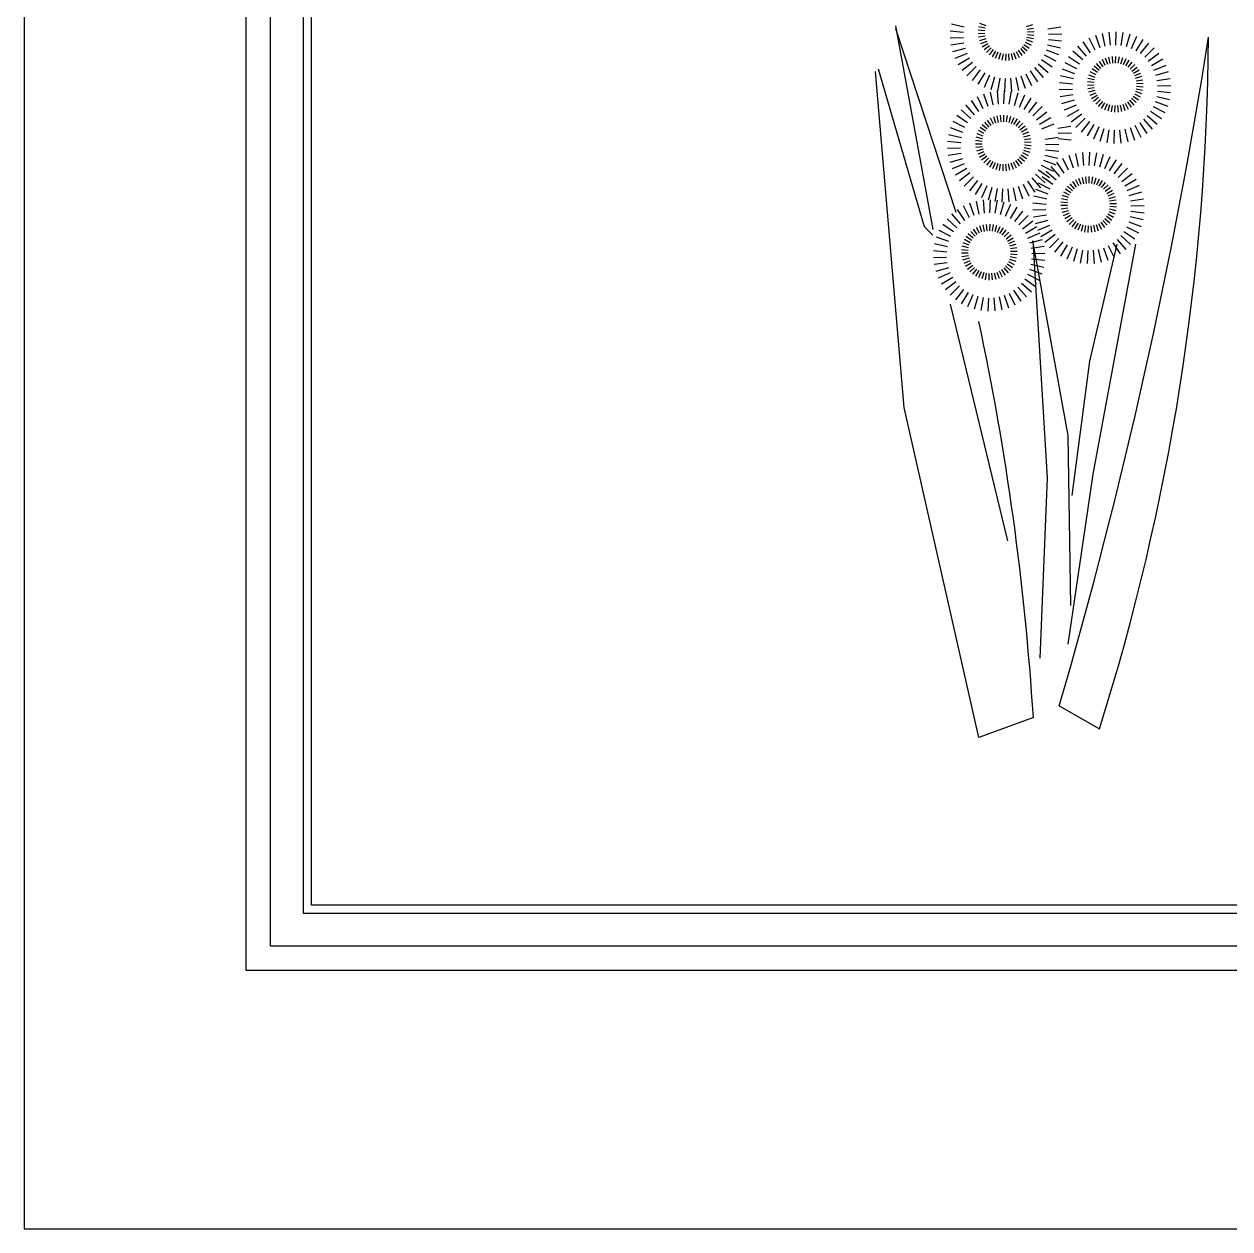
# Model space of a CAD drawing. Header units: millimetres. Extents: x 351279 to 387190, y -1289537 to -1277077.
# Drawn here: x 377467.4 to 377693.1, y -1285967.7 to -1285742.1 of the extents above; entities that cross this region are included whole.
import ezdxf

# ---------------------------------------------------------------- set-up
doc = ezdxf.new("R2010")
doc.units = ezdxf.units.MM
doc.header["$LTSCALE"] = 20
doc.layers.add('INSERT', color=7, linetype='Continuous')
doc.styles.add('ADESK1', font='romans.shx', dxfattribs={"bigfont": 'hztxt'})

# ---------------------------------------------------------------- blocks, each defined once
blk = doc.blocks.new('_G24LRO')
at = {"color": 8}
for p, q in [((-236.82, 225.28), (-229.83, 187.12)), ((-236.82, 224.74), (-225.53, 190.35)), ((-224.1, 223.99), (-226.56, 224.24)), ((-223.95, 224.98), (-226.36, 225.54)), ((-220.1, 223.79), (-221.33, 223.76)), ((-220.09, 224.29), (-221.32, 224.42)), ((-220.01, 224.79), (-221.22, 225.07)), ((-219.88, 225.27), (-221.04, 225.7)), ((-212.3, 225.13), (-211.11, 225.47)), ((-212.19, 224.65), (-210.96, 224.83)), ((-212.14, 223.65), (-210.91, 223.52)), ((-212.13, 224.15), (-210.89, 224.18)), ((-208.29, 224.7), (-205.85, 225.07)), ((-208.19, 223.7), (-205.71, 223.76)), ((-197.56, 221.43), (-198.08, 223.84)), ((-196.58, 221.6), (-196.79, 224.06)), ((-195.58, 221.64), (-195.48, 224.11)), ((-194.58, 221.56), (-194.17, 224)), ((-193.6, 221.36), (-192.89, 223.73)), ((-224.11, 222.99), (-226.59, 222.93)), ((-224.01, 221.99), (-226.45, 221.62)), ((-220.04, 223.29), (-221.26, 223.11)), ((-219.93, 222.81), (-221.12, 222.47)), ((-219.75, 222.34), (-220.89, 221.86)), ((-219.52, 221.89), (-220.59, 221.27)), ((-219.23, 221.48), (-220.21, 220.73)), ((-213.09, 221.38), (-212.17, 220.55)), ((-212.79, 221.78), (-211.77, 221.07)), ((-212.54, 222.21), (-211.44, 221.64)), ((-212.34, 222.67), (-211.18, 222.24)), ((-212.21, 223.15), (-211.01, 222.87)), ((-208.35, 221.71), (-205.94, 221.15)), ((-208.2, 222.7), (-205.74, 222.45)), ((-201.07, 219.58), (-202.69, 221.45)), ((-200.29, 220.2), (-201.66, 222.26)), ((-199.43, 220.72), (-200.54, 222.94)), ((-198.52, 221.13), (-199.34, 223.47)), ((-192.65, 221.03), (-191.65, 223.29)), ((-191.75, 220.59), (-190.48, 222.71)), ((-190.92, 220.04), (-189.39, 221.98)), ((-223.78, 221.02), (-226.16, 220.35)), ((-223.42, 220.08), (-225.7, 219.11)), ((-222.96, 219.19), (-225.1, 217.95)), ((-218.89, 221.11), (-219.77, 220.25)), ((-218.51, 220.79), (-219.28, 219.82)), ((-218.1, 220.51), (-218.73, 219.45)), ((-217.65, 220.29), (-218.15, 219.16)), ((-217.17, 220.13), (-217.53, 218.94)), ((-216.68, 220.03), (-216.89, 218.81)), ((-216.18, 219.99), (-216.23, 218.75)), ((-215.68, 220.01), (-215.58, 218.78)), ((-215.19, 220.09), (-214.93, 218.88)), ((-214.71, 220.24), (-214.3, 219.07)), ((-214.26, 220.44), (-213.7, 219.34)), ((-213.83, 220.7), (-213.14, 219.68)), ((-213.44, 221.02), (-212.63, 220.08)), ((-209, 219.82), (-206.8, 218.68)), ((-208.61, 220.75), (-206.29, 219.89)), ((-202.37, 218.06), (-204.41, 219.47)), ((-201.77, 218.86), (-203.61, 220.51)), ((-197.08, 218.03), (-197.49, 219.2)), ((-196.6, 218.17), (-196.86, 219.38)), ((-196.11, 218.26), (-196.22, 219.49)), ((-195.61, 218.28), (-195.56, 219.52)), ((-195.11, 218.24), (-194.91, 219.46)), ((-194.62, 218.14), (-194.27, 219.32)), ((-194.15, 217.98), (-193.65, 219.11)), ((-190.16, 219.38), (-188.39, 221.12)), ((-189.49, 218.64), (-187.52, 220.14)), ((-188.91, 217.82), (-186.77, 219.06)), ((-240.05, 217.22), (-231.45, 187.66)), ((-222.38, 218.37), (-224.35, 216.87)), ((-221.71, 217.63), (-223.47, 215.9)), ((-220.95, 216.98), (-222.48, 215.04)), ((-211.58, 216.81), (-210.21, 214.76)), ((-210.8, 217.44), (-209.18, 215.57)), ((-210.1, 218.15), (-208.26, 216.5)), ((-209.5, 218.95), (-207.46, 217.55)), ((-203.25, 216.27), (-205.58, 217.12)), ((-202.87, 217.19), (-205.06, 218.33)), ((-199.01, 216.49), (-200.02, 217.2)), ((-198.71, 216.89), (-199.63, 217.72)), ((-198.36, 217.25), (-199.17, 218.18)), ((-197.97, 217.56), (-198.65, 218.59)), ((-197.54, 217.82), (-198.09, 218.93)), ((-193.7, 217.75), (-193.06, 218.81)), ((-193.28, 217.48), (-192.51, 218.45)), ((-192.9, 217.15), (-192.02, 218.02)), ((-192.56, 216.78), (-191.58, 217.53)), ((-192.28, 216.37), (-191.21, 216.99)), ((-188.45, 216.94), (-186.17, 217.9)), ((-235.21, 153.8), (-240.59, 216.68)), ((-220.11, 216.43), (-221.39, 214.31)), ((-219.22, 215.99), (-220.22, 213.72)), ((-218.27, 215.66), (-218.98, 213.29)), ((-217.29, 215.45), (-217.7, 213.01)), ((-216.29, 215.37), (-216.39, 212.9)), ((-215.29, 215.42), (-215.08, 212.95)), ((-214.31, 215.59), (-213.79, 213.17)), ((-213.35, 215.88), (-212.53, 213.55)), ((-212.44, 216.29), (-211.33, 214.08)), ((-203.66, 214.31), (-206.12, 214.56)), ((-203.52, 215.3), (-205.93, 215.86)), ((-199.65, 214.62), (-200.88, 214.74)), ((-199.58, 215.11), (-200.79, 215.39)), ((-199.45, 215.6), (-200.61, 216.02)), ((-199.26, 216.06), (-200.35, 216.63)), ((-192.04, 215.93), (-190.9, 216.41)), ((-191.87, 215.46), (-190.68, 215.8)), ((-191.75, 214.97), (-190.53, 215.16)), ((-191.7, 214.48), (-190.46, 214.5)), ((-188.09, 216), (-185.71, 216.67)), ((-187.86, 215.02), (-185.42, 215.39)), ((-219.47, 210.14), (-220.29, 212.47)), ((-218.51, 210.43), (-219.03, 212.85)), ((-217.53, 210.6), (-217.74, 213.07)), ((-216.53, 210.65), (-216.43, 213.12)), ((-215.53, 210.57), (-215.12, 213.01)), ((-214.55, 210.36), (-213.84, 212.73)), ((-213.6, 210.04), (-212.6, 212.3)), ((-203.68, 213.31), (-206.15, 213.25)), ((-203.57, 212.32), (-206.02, 211.95)), ((-199.66, 214.12), (-200.9, 214.09)), ((-199.61, 213.62), (-200.83, 213.44)), ((-199.49, 213.13), (-200.68, 212.8)), ((-199.32, 212.66), (-200.46, 212.18)), ((-192.1, 212.54), (-191.01, 211.96)), ((-191.91, 213), (-190.75, 212.57)), ((-191.78, 213.48), (-190.57, 213.2)), ((-191.71, 213.98), (-190.48, 213.85)), ((-187.77, 213.03), (-185.31, 212.78)), ((-187.75, 214.03), (-185.28, 214.09)), ((-222.02, 208.58), (-223.64, 210.45)), ((-221.24, 209.21), (-222.61, 211.27)), ((-220.39, 209.73), (-221.49, 211.94)), ((-212.71, 209.59), (-211.43, 211.71)), ((-211.87, 209.04), (-210.34, 210.98)), ((-211.11, 208.39), (-209.35, 210.12)), ((-203.34, 211.34), (-205.72, 210.67)), ((-202.99, 210.4), (-205.27, 209.44)), ((-199.08, 212.22), (-200.15, 211.6)), ((-198.8, 211.81), (-199.78, 211.06)), ((-198.46, 211.44), (-199.34, 210.57)), ((-198.08, 211.11), (-198.85, 210.14)), ((-197.66, 210.84), (-198.3, 209.78)), ((-197.21, 210.62), (-197.71, 209.49)), ((-196.74, 210.45), (-197.09, 209.27)), ((-196.25, 210.35), (-196.45, 209.13)), ((-195.75, 210.31), (-195.8, 209.08)), ((-195.25, 210.33), (-195.14, 209.1)), ((-194.76, 210.42), (-194.5, 209.21)), ((-194.28, 210.56), (-193.87, 209.4)), ((-193.82, 210.77), (-193.27, 209.66)), ((-193.39, 211.03), (-192.71, 210)), ((-193, 211.34), (-192.19, 210.41)), ((-192.65, 211.7), (-191.73, 210.88)), ((-192.35, 212.1), (-191.34, 211.4)), ((-188.57, 210.15), (-186.37, 209.01)), ((-188.18, 211.07), (-185.86, 210.22)), ((-187.91, 212.04), (-185.5, 211.48)), ((-223.32, 207.07), (-225.36, 208.47)), ((-222.72, 207.87), (-224.56, 209.52)), ((-218.49, 206.83), (-219.04, 207.94)), ((-218.03, 207.03), (-218.44, 208.2)), ((-217.55, 207.18), (-217.81, 208.39)), ((-217.06, 207.26), (-217.17, 208.5)), ((-216.56, 207.29), (-216.51, 208.52)), ((-216.06, 207.25), (-215.86, 208.47)), ((-215.57, 207.14), (-215.22, 208.33)), ((-215.1, 206.98), (-214.6, 208.11)), ((-214.65, 206.76), (-214.01, 207.82)), ((-210.44, 207.65), (-208.47, 209.15)), ((-209.86, 206.83), (-207.72, 208.07)), ((-202.52, 209.52), (-204.66, 208.28)), ((-201.95, 208.7), (-203.92, 207.2)), ((-201.28, 207.96), (-203.04, 206.22)), ((-190.36, 207.76), (-188.74, 205.89)), ((-189.67, 208.48), (-187.82, 206.83)), ((-189.06, 209.28), (-187.03, 207.87)), ((-224.21, 205.27), (-226.53, 206.13)), ((-223.82, 206.2), (-226.02, 207.34)), ((-220.21, 205.06), (-221.31, 205.63)), ((-219.96, 205.5), (-220.98, 206.2)), ((-219.66, 205.9), (-220.58, 206.72)), ((-219.31, 206.26), (-220.12, 207.19)), ((-218.92, 206.57), (-219.6, 207.6)), ((-214.23, 206.48), (-213.47, 207.46)), ((-213.85, 206.16), (-212.97, 207.03)), ((-213.52, 205.79), (-212.53, 206.54)), ((-213.23, 205.38), (-212.16, 206)), ((-209.4, 205.94), (-207.12, 206.91)), ((-206.46, 206.12), (-204.01, 206.49)), ((-200.52, 207.31), (-202.05, 205.36)), ((-199.68, 206.75), (-200.96, 204.63)), ((-198.78, 206.31), (-199.78, 204.05)), ((-197.84, 205.99), (-198.55, 203.62)), ((-196.86, 205.78), (-197.26, 203.34)), ((-195.86, 205.7), (-195.96, 203.23)), ((-194.86, 205.74), (-194.65, 203.28)), ((-193.87, 205.91), (-193.35, 203.5)), ((-192.91, 206.21), (-192.1, 203.87)), ((-192, 206.62), (-190.9, 204.4)), ((-191.15, 207.14), (-189.77, 205.08)), ((-224.62, 203.32), (-227.08, 203.57)), ((-224.47, 204.31), (-226.88, 204.87)), ((-220.6, 203.62), (-221.84, 203.75)), ((-220.53, 204.12), (-221.74, 204.4)), ((-220.4, 204.6), (-221.56, 205.03)), ((-213, 204.94), (-211.86, 205.42)), ((-212.82, 204.47), (-211.63, 204.8)), ((-212.7, 203.98), (-211.48, 204.16)), ((-212.65, 203.48), (-211.41, 203.51)), ((-208.81, 204.03), (-206.37, 204.4)), ((-206.37, 204.13), (-203.91, 203.88)), ((-206.35, 205.13), (-203.88, 205.19)), ((-224.63, 202.32), (-227.11, 202.26)), ((-224.53, 201.32), (-226.97, 200.95)), ((-220.61, 203.12), (-221.85, 203.09)), ((-220.56, 202.62), (-221.78, 202.44)), ((-220.44, 202.14), (-221.63, 201.8)), ((-220.27, 201.67), (-221.41, 201.19)), ((-220.03, 201.23), (-221.1, 200.61)), ((-213.3, 201.11), (-212.29, 200.4)), ((-213.06, 201.54), (-211.96, 200.97)), ((-212.86, 202), (-211.7, 201.57)), ((-212.73, 202.49), (-211.53, 202.21)), ((-212.66, 202.98), (-211.43, 202.85)), ((-208.87, 201.04), (-206.46, 200.48)), ((-208.72, 202.03), (-206.26, 201.78)), ((-208.71, 203.04), (-206.23, 203.09)), ((-203.5, 198.62), (-204.32, 200.96)), ((-202.54, 198.91), (-203.06, 201.33)), ((-201.55, 199.08), (-201.76, 201.55)), ((-200.55, 199.13), (-200.45, 201.6)), ((-199.55, 199.05), (-199.15, 201.49)), ((-198.57, 198.84), (-197.86, 201.21)), ((-224.29, 200.35), (-226.67, 199.68)), ((-223.94, 199.41), (-226.22, 198.45)), ((-219.75, 200.82), (-220.73, 200.07)), ((-219.41, 200.45), (-220.29, 199.58)), ((-219.03, 200.12), (-219.8, 199.15)), ((-218.61, 199.84), (-219.25, 198.78)), ((-218.16, 199.62), (-218.67, 198.49)), ((-217.69, 199.46), (-218.05, 198.27)), ((-217.2, 199.36), (-217.4, 198.14)), ((-216.7, 199.32), (-216.75, 198.08)), ((-216.2, 199.34), (-216.1, 198.11)), ((-215.71, 199.42), (-215.45, 198.22)), ((-215.23, 199.57), (-214.82, 198.4)), ((-214.77, 199.78), (-214.22, 198.67)), ((-214.35, 200.04), (-213.66, 199.01)), ((-213.96, 200.35), (-213.14, 199.41)), ((-213.61, 200.71), (-212.69, 199.88)), ((-209.52, 199.15), (-207.32, 198.01)), ((-209.13, 200.08), (-206.81, 199.22)), ((-206.05, 197.07), (-207.67, 198.93)), ((-205.26, 197.69), (-206.64, 199.75)), ((-204.41, 198.21), (-205.51, 200.42)), ((-197.63, 198.52), (-196.63, 200.78)), ((-196.73, 198.08), (-195.45, 200.19)), ((-195.89, 197.52), (-194.36, 199.47)), ((-223.48, 198.52), (-225.61, 197.28)), ((-222.9, 197.7), (-224.87, 196.2)), ((-222.23, 196.96), (-223.99, 195.23)), ((-211.32, 196.77), (-209.7, 194.9)), ((-210.62, 197.49), (-208.78, 195.84)), ((-210.02, 198.29), (-207.98, 196.88)), ((-207.35, 195.55), (-209.38, 196.96)), ((-206.74, 196.35), (-208.59, 198)), ((-202.06, 195.52), (-202.47, 196.68)), ((-201.58, 195.66), (-201.84, 196.87)), ((-201.09, 195.75), (-201.19, 196.98)), ((-200.59, 195.77), (-200.54, 197.01)), ((-200.09, 195.73), (-199.88, 196.95)), ((-199.6, 195.63), (-199.24, 196.81)), ((-199.12, 195.46), (-198.62, 196.6)), ((-195.13, 196.87), (-193.37, 198.61)), ((-194.46, 196.13), (-192.49, 197.63)), ((-193.89, 195.31), (-191.75, 196.55)), ((-221.47, 196.31), (-223, 194.37)), ((-220.63, 195.76), (-221.91, 193.64)), ((-219.74, 195.32), (-220.74, 193.06)), ((-218.79, 194.99), (-219.5, 192.62)), ((-217.81, 194.79), (-218.22, 192.35)), ((-216.81, 194.71), (-216.91, 192.23)), ((-215.81, 194.75), (-215.6, 192.29)), ((-214.82, 194.92), (-214.3, 192.5)), ((-213.87, 195.21), (-213.05, 192.88)), ((-212.95, 195.62), (-211.85, 193.41)), ((-212.1, 196.14), (-210.73, 194.09)), ((-208.23, 193.76), (-210.55, 194.61)), ((-207.85, 194.68), (-210.04, 195.82)), ((-203.98, 193.98), (-205, 194.68)), ((-203.68, 194.38), (-204.6, 195.2)), ((-203.33, 194.74), (-204.14, 195.67)), ((-202.94, 195.05), (-203.63, 196.08)), ((-202.51, 195.31), (-203.07, 196.42)), ((-198.67, 195.24), (-198.04, 196.3)), ((-198.26, 194.97), (-197.49, 195.94)), ((-197.88, 194.64), (-196.99, 195.51)), ((-197.54, 194.27), (-196.56, 195.02)), ((-197.25, 193.86), (-196.18, 194.48)), ((-193.42, 194.42), (-191.14, 195.39)), ((-222.09, 189.72), (-222.91, 192.06)), ((-221.13, 190.01), (-221.65, 192.43)), ((-220.15, 190.18), (-220.36, 192.65)), ((-219.15, 190.23), (-219.05, 192.7)), ((-218.15, 190.15), (-217.74, 192.59)), ((-217.17, 189.94), (-216.46, 192.31)), ((-208.64, 191.8), (-211.1, 192.05)), ((-208.5, 192.79), (-210.91, 193.35)), ((-204.63, 192.11), (-205.86, 192.23)), ((-204.56, 192.6), (-205.76, 192.88)), ((-204.42, 193.08), (-205.58, 193.51)), ((-204.23, 193.55), (-205.33, 194.12)), ((-197.02, 193.42), (-195.88, 193.9)), ((-196.84, 192.95), (-195.65, 193.28)), ((-196.73, 192.46), (-195.5, 192.65)), ((-196.67, 191.96), (-195.44, 191.99)), ((-193.07, 193.49), (-190.69, 194.16)), ((-192.84, 192.51), (-190.39, 192.88)), ((-224.64, 188.17), (-226.26, 190.03)), ((-223.86, 188.79), (-225.23, 190.85)), ((-223, 189.31), (-224.11, 191.52)), ((-216.22, 189.62), (-215.22, 191.88)), ((-215.32, 189.18), (-214.05, 191.29)), ((-214.49, 188.62), (-212.96, 190.57)), ((-213.73, 187.97), (-211.97, 189.71)), ((-208.66, 190.8), (-211.13, 190.74)), ((-208.55, 189.8), (-211, 189.44)), ((-204.64, 191.6), (-205.87, 191.58)), ((-204.58, 191.11), (-205.81, 190.92)), ((-204.47, 190.62), (-205.66, 190.28)), ((-204.29, 190.15), (-205.43, 189.67)), ((-204.06, 189.71), (-205.13, 189.09)), ((-197.08, 190.02), (-195.98, 189.45)), ((-196.89, 190.49), (-195.73, 190.06)), ((-196.75, 190.97), (-195.55, 190.69)), ((-196.68, 191.46), (-195.45, 191.34)), ((-192.75, 190.52), (-190.29, 190.26)), ((-192.73, 191.52), (-190.26, 191.58)), ((-231.45, 187.66), (-229.83, 186.05)), ((-225.94, 186.65), (-227.98, 188.06)), ((-225.34, 187.45), (-227.18, 189.1)), ((-221.11, 186.41), (-221.66, 187.52)), ((-220.65, 186.62), (-221.06, 187.78)), ((-220.17, 186.76), (-220.43, 187.97)), ((-219.68, 186.85), (-219.79, 188.08)), ((-219.18, 186.87), (-219.13, 188.11)), ((-218.68, 186.83), (-218.48, 188.05)), ((-218.19, 186.73), (-217.84, 187.91)), ((-217.72, 186.56), (-217.22, 187.7)), ((-213.06, 187.23), (-211.09, 188.73)), ((-212.48, 186.41), (-210.34, 187.65)), ((-208.32, 188.83), (-210.7, 188.16)), ((-207.97, 187.89), (-210.24, 186.93)), ((-203.77, 189.3), (-204.76, 188.55)), ((-203.44, 188.93), (-204.32, 188.06)), ((-203.06, 188.6), (-203.82, 187.63)), ((-202.64, 188.33), (-203.28, 187.27)), ((-202.19, 188.11), (-202.69, 186.97)), ((-201.72, 187.94), (-202.07, 186.76)), ((-201.23, 187.84), (-201.43, 186.62)), ((-200.73, 187.8), (-200.78, 186.56)), ((-200.23, 187.82), (-200.12, 186.59)), ((-199.73, 187.91), (-199.47, 186.7)), ((-199.25, 188.05), (-198.85, 186.89)), ((-198.8, 188.26), (-198.25, 187.15)), ((-198.37, 188.52), (-197.68, 187.49)), ((-197.98, 188.83), (-197.17, 187.9)), ((-197.63, 189.19), (-196.71, 188.36)), ((-197.33, 189.59), (-196.31, 188.89)), ((-193.54, 187.64), (-191.35, 186.5)), ((-193.16, 188.56), (-190.84, 187.7)), ((-192.89, 189.53), (-190.48, 188.97)), ((-226.83, 184.86), (-229.15, 185.71)), ((-226.44, 185.78), (-228.64, 186.92)), ((-222.83, 184.65), (-223.92, 185.22)), ((-222.58, 185.08), (-223.6, 185.78)), ((-222.28, 185.48), (-223.2, 186.3)), ((-221.93, 185.84), (-222.74, 186.77)), ((-221.54, 186.15), (-222.22, 187.18)), ((-217.27, 186.34), (-216.63, 187.4)), ((-216.85, 186.07), (-216.08, 187.04)), ((-216.47, 185.74), (-215.59, 186.61)), ((-216.13, 185.37), (-215.15, 186.12)), ((-215.85, 184.96), (-214.78, 185.58)), ((-212.02, 185.52), (-209.74, 186.49)), ((-211.66, 184.59), (-209.28, 185.26)), ((-207.5, 187.01), (-209.64, 185.77)), ((-206.93, 186.19), (-208.89, 184.69)), ((-206.25, 185.45), (-208.02, 183.71)), ((-195.34, 185.25), (-193.72, 183.38)), ((-194.64, 185.97), (-192.8, 184.32)), ((-194.04, 186.77), (-192, 185.36)), ((-227.23, 182.9), (-229.7, 183.15)), ((-227.09, 183.89), (-229.5, 184.45)), ((-223.22, 183.21), (-224.45, 183.33)), ((-223.15, 183.7), (-224.36, 183.98)), ((-223.02, 184.18), (-224.18, 184.61)), ((-215.61, 184.52), (-214.48, 185)), ((-215.44, 184.05), (-214.25, 184.38)), ((-215.32, 183.56), (-214.1, 183.75)), ((-215.27, 183.06), (-214.03, 183.09)), ((-211.43, 183.61), (-208.99, 183.98)), ((-211.1, 185.02), (-208.45, 140.62)), ((-204.47, 148.57), (-211.1, 185.02)), ((-205.49, 184.79), (-207.03, 182.85)), ((-204.66, 184.24), (-205.93, 182.12)), ((-203.76, 183.8), (-204.76, 181.54)), ((-202.81, 183.47), (-203.52, 181.1)), ((-201.83, 183.27), (-202.24, 180.83)), ((-200.84, 183.19), (-200.93, 180.72)), ((-195.39, 184.36), (-200.49, 162.49)), ((-199.83, 141.29), (-191.82, 184.36)), ((-199.83, 183.23), (-199.62, 180.77)), ((-198.85, 183.4), (-198.33, 180.98)), ((-197.89, 183.7), (-197.07, 181.36)), ((-196.98, 184.11), (-195.87, 181.89)), ((-196.12, 184.63), (-194.75, 182.57)), ((-227.25, 181.9), (-229.73, 181.84)), ((-227.14, 180.9), (-229.59, 180.54)), ((-223.23, 182.7), (-224.47, 182.68)), ((-223.18, 182.21), (-224.4, 182.02)), ((-223.06, 181.72), (-224.25, 181.38)), ((-222.89, 181.25), (-224.03, 180.77)), ((-222.65, 180.81), (-223.72, 180.19)), ((-215.92, 180.69), (-214.91, 179.99)), ((-215.67, 181.12), (-214.58, 180.55)), ((-215.48, 181.59), (-214.32, 181.16)), ((-215.35, 182.07), (-214.14, 181.79)), ((-215.28, 182.56), (-214.05, 182.44)), ((-211.34, 181.62), (-208.88, 181.36)), ((-211.32, 182.62), (-208.85, 182.68)), ((-226.91, 179.93), (-229.29, 179.26)), ((-226.56, 178.99), (-228.84, 178.03)), ((-222.37, 180.4), (-223.35, 179.65)), ((-222.03, 180.03), (-222.91, 179.16)), ((-221.65, 179.7), (-222.42, 178.73)), ((-221.23, 179.43), (-221.87, 178.37)), ((-220.78, 179.21), (-221.28, 178.07)), ((-220.31, 179.04), (-220.67, 177.86)), ((-219.82, 178.94), (-220.02, 177.72)), ((-219.32, 178.9), (-219.37, 177.66)), ((-218.82, 178.92), (-218.72, 177.69)), ((-218.33, 179.01), (-218.07, 177.8)), ((-217.85, 179.15), (-217.44, 177.99)), ((-217.39, 179.36), (-216.84, 178.25)), ((-216.97, 179.62), (-216.28, 178.59)), ((-216.57, 179.93), (-215.76, 179)), ((-216.23, 180.29), (-215.3, 179.46)), ((-212.14, 178.74), (-209.94, 177.6)), ((-211.75, 179.66), (-209.43, 178.8)), ((-211.49, 180.63), (-209.08, 180.07)), ((-226.09, 178.11), (-228.23, 176.87)), ((-225.52, 177.29), (-227.49, 175.79)), ((-224.85, 176.55), (-226.61, 174.81)), ((-213.94, 176.35), (-212.31, 174.48)), ((-213.24, 177.07), (-211.39, 175.42)), ((-212.63, 177.87), (-210.6, 176.46)), ((-224.09, 175.89), (-225.62, 173.95)), ((-223.25, 175.34), (-224.53, 173.22)), ((-222.35, 174.9), (-223.36, 172.64)), ((-221.41, 174.57), (-222.12, 172.2)), ((-220.43, 174.37), (-220.83, 171.93)), ((-219.43, 174.29), (-219.53, 171.82)), ((-218.43, 174.33), (-218.22, 171.87)), ((-217.44, 174.5), (-216.92, 172.08)), ((-216.49, 174.8), (-215.67, 172.46)), ((-215.57, 175.21), (-214.47, 172.99)), ((-214.72, 175.73), (-213.34, 173.67)), ((-226.61, 173.15), (-215.85, 128.84)), ((-200.49, 162.49), (-203.81, 137.31)), ((-221.23, 92), (-235.21, 153.8)), ((-204.02, 116.72), (-204.47, 148.57)), ((-208.45, 140.62), (-209.77, 106.83)), ((-204.47, 109.48), (-199.83, 141.29)), ((-206.17, 97.91), (-198.64, 93.61)), ((-211.01, 95.76), (-221.23, 92)), ((-221.23, 92), (-221.23, 92))]:
    blk.add_line(p, q, dxfattribs=at)
at = {"color": 1}
blk.add_lwpolyline([(-400, 0), (0, 0), (0, 400), (-400, 400)], close=True, dxfattribs=at)
at = {"color": 8}
for centre, radius, start, end in [((-1158.32, 376.25), 991.99, 343.70488, 351.12095), ((-618.12, 226.16), 439.92, 342.4641, 359.606), ((-721.14, 63.27), 511.16, 3.6434, 12.0429)]:
    blk.add_arc(centre, radius, start, end, dxfattribs=at)
at = {"layer": 'INSERT', "color": 8}
for points in [[(-48.97, 48.35), (-358.44, 48.35), (-358.44, 357.81), (-48.97, 357.81)], [(-53.57, 52.95), (-353.84, 52.95), (-353.84, 353.21), (-53.57, 353.21)], [(-59.7, 59.08), (-347.7, 59.08), (-347.7, 347.08), (-59.7, 347.08)], [(-61.24, 60.62), (-346.17, 60.62), (-346.17, 345.54), (-61.24, 345.54)]]:
    blk.add_lwpolyline(points, close=True, dxfattribs=at)
at = {"color": 4, "style": 'ADESK1', "flags": 9}
for tag in ['YSIZE', 'XSIZE']:
    blk.add_attdef(tag, (0, 0), '', height=0.5, dxfattribs=at)

msp = doc.modelspace()

# ---------------------------------------------------------------- block references
msp.add_blockref('_G24LRO', (377867.351, -1285967.664))

doc.saveas('drawing.dxf')
